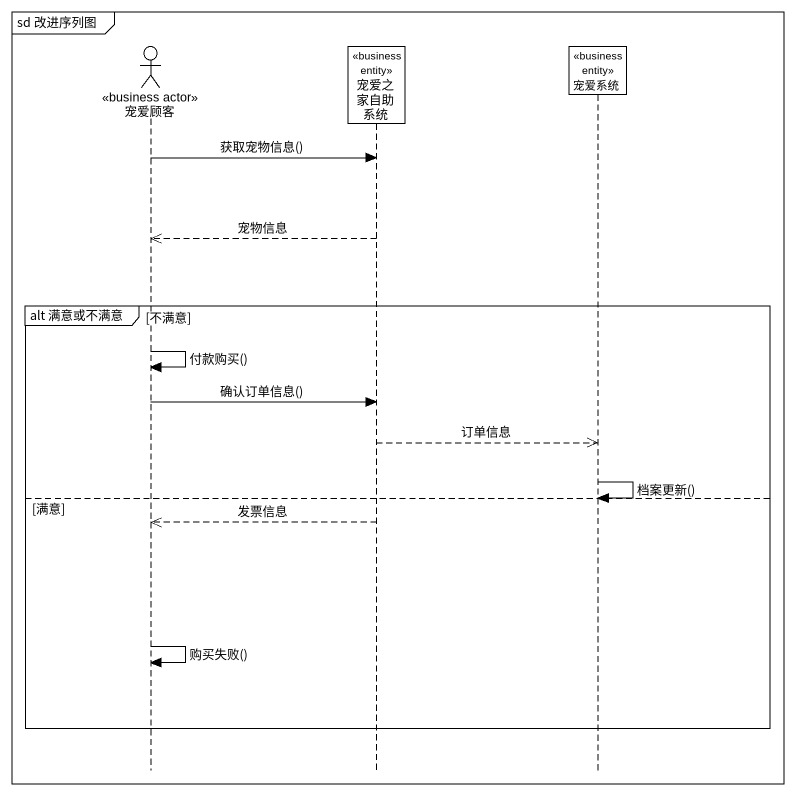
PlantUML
@startuml
mainframe sd 改进序列图
hide footbox
actor 宠爱顾客 <<business actor>>
participant 宠爱之家自助系统 <<business entity>>
participant 宠爱系统 <<business entity>>

宠爱顾客 -> 宠爱之家自助系统 : 获取宠物信息()
宠爱之家自助系统 -->> 宠爱顾客 : 宠物信息
group alt 满意或不满意 [不满意]
  宠爱顾客 -> 宠爱顾客 : 付款购买()
  宠爱顾客 -> 宠爱之家自助系统 : 确认订单信息()
  宠爱之家自助系统 -->> 宠爱系统 : 订单信息
  宠爱系统 -> 宠爱系统 : 档案更新()
else 满意
  宠爱之家自助系统 -->> 宠爱顾客 : 发票信息
  宠爱顾客 -> 宠爱顾客 : 购买失败()
end
@enduml
